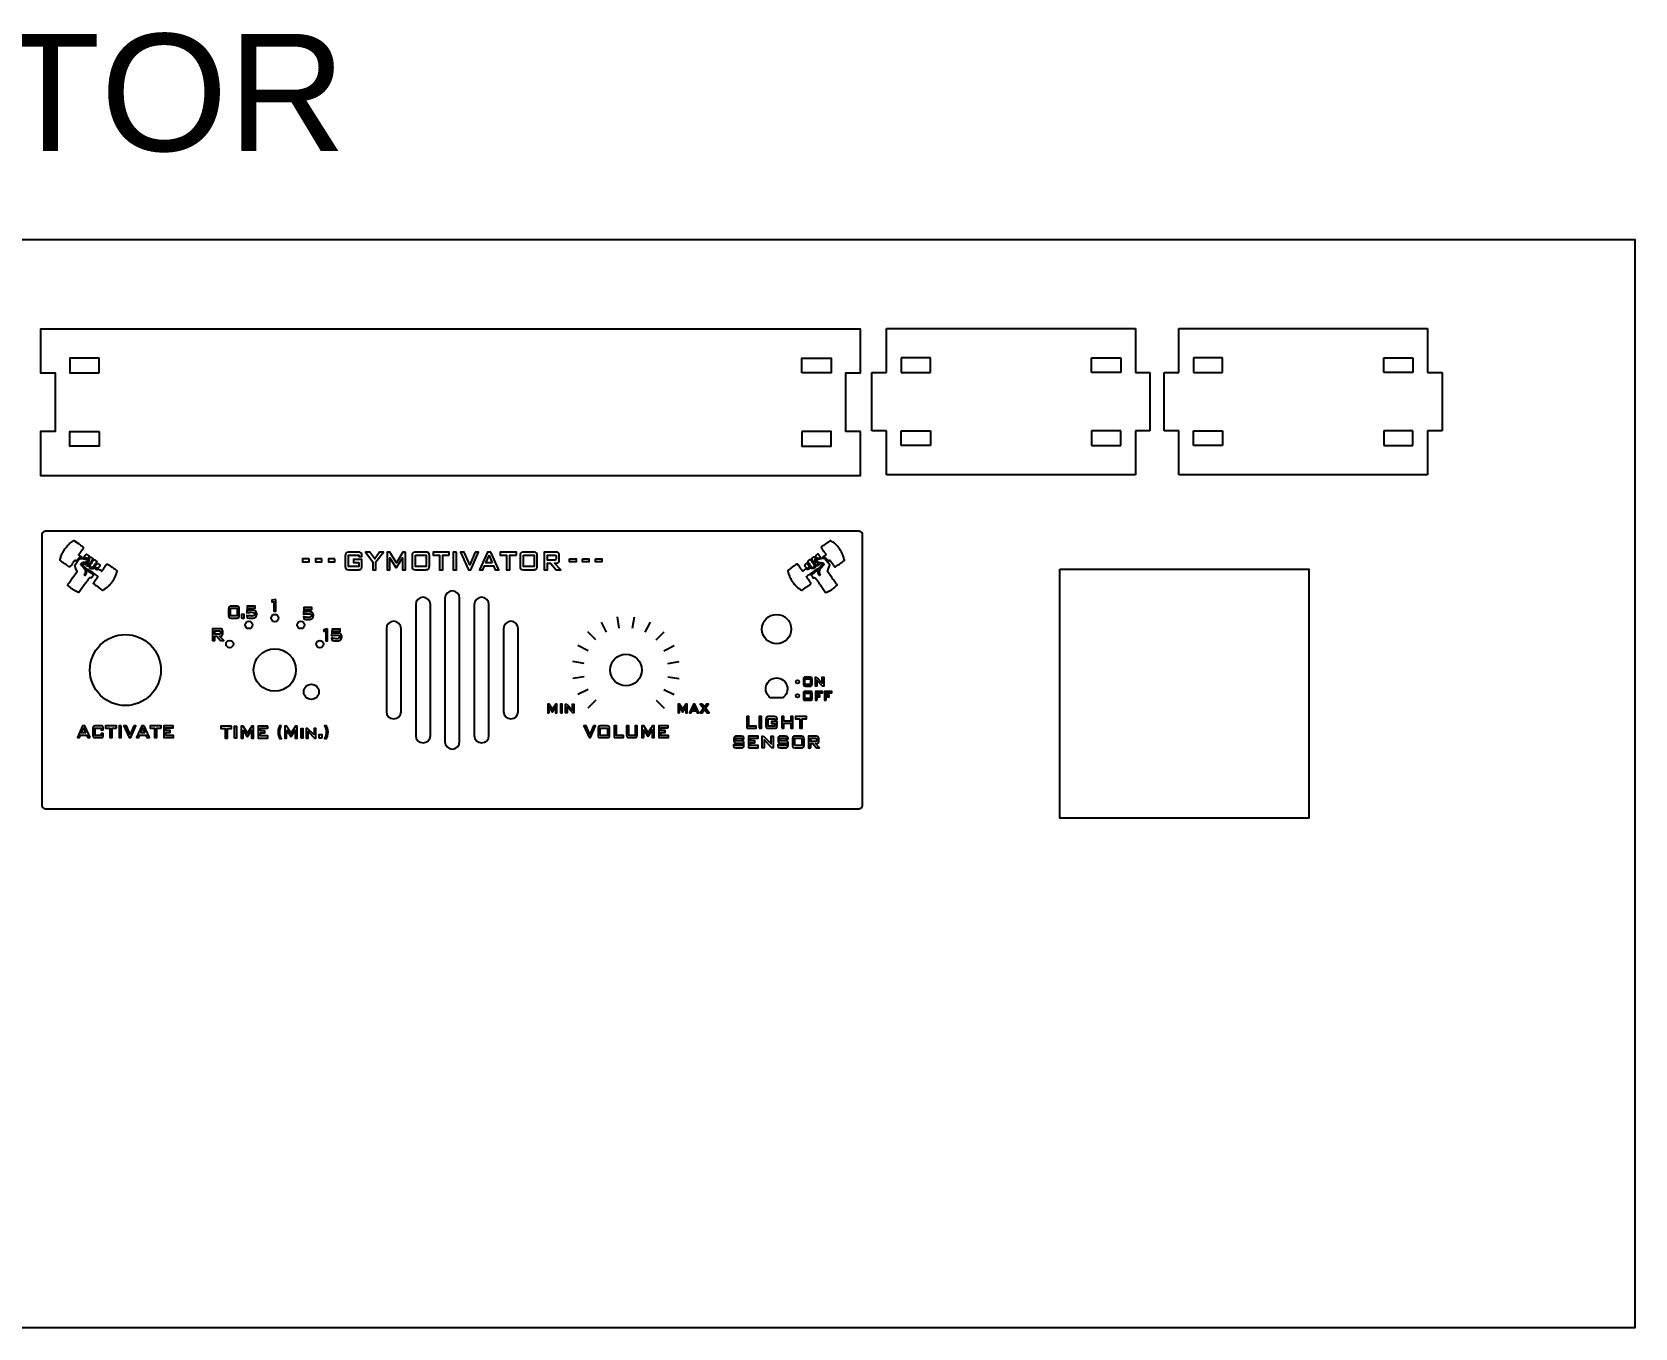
# Model space of a CAD drawing. Header units: inches. Extents: x 560 to 889, y -105 to 747.
# Drawn here: x 568.35 to 582.04, y 736.25 to 747.32 of the extents above; entities that cross this region are included whole.
import ezdxf

# ---------------------------------------------------------------- set-up
doc = ezdxf.new("R2010")
doc.units = ezdxf.units.IN
doc.header["$MEASUREMENT"] = 0
doc.layers.add('DEFAULT_LAYER', color=1, linetype='Continuous')
doc.styles.get("Standard").update_dxf_attribs({"font": 'arial.ttf'})

msp = doc.modelspace()

# ---------------------------------------------------------------- linework, layer by layer
at = {"color": 1}
for p, q in [((575.646, 744.41), (575.646, 744.785)), ((575.646, 744.785), (577.771, 744.785)), ((577.771, 744.785), (577.771, 744.41)), ((578.141, 744.41), (578.141, 744.785)), ((578.141, 744.785), (580.266, 744.785)), ((580.266, 744.785), (580.266, 744.41)), ((575.521, 743.91), (575.521, 744.41)), ((575.521, 744.41), (575.646, 744.41)), ((577.771, 744.41), (577.896, 744.41)), ((577.896, 744.41), (577.896, 743.91)), ((578.016, 743.91), (578.016, 744.41)), ((578.016, 744.41), (578.141, 744.41)), ((580.266, 744.41), (580.391, 744.41)), ((580.391, 744.41), (580.391, 743.91)), ((575.646, 743.91), (575.521, 743.91)), ((575.646, 743.535), (575.646, 743.91)), ((577.896, 743.91), (577.771, 743.91)), ((577.771, 743.91), (577.771, 743.535)), ((578.141, 743.91), (578.016, 743.91)), ((578.141, 743.535), (578.141, 743.91)), ((580.391, 743.91), (580.266, 743.91)), ((580.266, 743.91), (580.266, 743.535)), ((577.771, 743.535), (575.646, 743.535)), ((580.266, 743.535), (578.141, 743.535))]:
    msp.add_line(p, q, dxfattribs=at)
at = {"color": 1, "linetype": 'ByBlock'}
for p, q in [((575.771, 744.535), (575.771, 744.41)), ((576.021, 744.535), (575.771, 744.535)), ((576.021, 744.41), (576.021, 744.535)), ((577.396, 744.41), (577.396, 744.535)), ((577.396, 744.535), (577.646, 744.535)), ((577.646, 744.535), (577.646, 744.41)), ((578.266, 744.535), (578.266, 744.41)), ((578.516, 744.535), (578.266, 744.535)), ((578.516, 744.41), (578.516, 744.535)), ((579.891, 744.41), (579.891, 744.535)), ((579.891, 744.535), (580.141, 744.535)), ((580.141, 744.535), (580.141, 744.41)), ((575.771, 744.41), (576.021, 744.41)), ((577.646, 744.41), (577.396, 744.41)), ((578.266, 744.41), (578.516, 744.41)), ((580.141, 744.41), (579.891, 744.41)), ((575.771, 743.785), (575.771, 743.91)), ((575.771, 743.91), (576.021, 743.91)), ((576.021, 743.785), (575.771, 743.785)), ((576.021, 743.91), (576.021, 743.785)), ((577.646, 743.91), (577.396, 743.91)), ((577.396, 743.91), (577.396, 743.785)), ((577.396, 743.785), (577.646, 743.785)), ((577.646, 743.785), (577.646, 743.91)), ((578.266, 743.785), (578.266, 743.91)), ((578.266, 743.91), (578.516, 743.91)), ((578.516, 743.785), (578.266, 743.785)), ((578.516, 743.91), (578.516, 743.785)), ((580.141, 743.91), (579.891, 743.91)), ((579.891, 743.91), (579.891, 743.785)), ((579.891, 743.785), (580.141, 743.785)), ((580.141, 743.785), (580.141, 743.91))]:
    msp.add_line(p, q, dxfattribs=at)
at = {"color": 3, "linetype": 'ByBlock'}
for p, q in [((573.258, 742.192), (573.214, 742.279)), ((573.366, 742.227), (573.351, 742.323)), ((573.48, 742.227), (573.495, 742.323)), ((573.588, 742.192), (573.632, 742.279)), ((573.166, 742.126), (573.098, 742.194)), ((573.68, 742.126), (573.748, 742.194)), ((573.1, 742.034), (573.013, 742.078)), ((573.746, 742.034), (573.833, 742.078)), ((573.065, 741.926), (572.969, 741.941)), ((573.781, 741.926), (573.877, 741.941)), ((573.065, 741.812), (572.969, 741.797)), ((573.781, 741.812), (573.877, 741.797)), ((573.1, 741.704), (573.013, 741.66)), ((573.166, 741.612), (573.098, 741.544)), ((573.68, 741.612), (573.748, 741.544)), ((573.746, 741.704), (573.833, 741.66))]:
    msp.add_line(p, q, dxfattribs=at)
at = {"color": 3}
msp.add_lwpolyline([(560.466, 745.545), (582.036, 745.545), (582.036, 736.253), (560.466, 736.253)], close=True, dxfattribs=at)
at = {"color": 1}
for points in [[(575.425, 743.905), (575.3, 743.905), (575.3, 744.405), (575.425, 744.405), (575.425, 744.78), (568.425, 744.78), (568.425, 744.405), (568.55, 744.405), (568.55, 743.905), (568.425, 743.905), (568.425, 743.53), (575.425, 743.53)], [(577.127, 742.729), (579.252, 742.729), (579.252, 740.604), (577.127, 740.604)]]:
    msp.add_lwpolyline(points, close=True, dxfattribs=at)
at = {"color": 1, "linetype": 'ByBlock'}
for points in [[(568.925, 744.405), (568.925, 744.53), (568.675, 744.53), (568.675, 744.405)], [(574.925, 744.405), (574.925, 744.53), (575.175, 744.53), (575.175, 744.405)], [(568.925, 743.905), (568.925, 743.78), (568.675, 743.78), (568.675, 743.905)], [(574.925, 743.905), (574.925, 743.78), (575.175, 743.78), (575.175, 743.905)]]:
    msp.add_lwpolyline(points, close=True, dxfattribs=at)
at = {"color": 1}
msp.add_lwpolyline([(568.473, 743.057), (575.408, 743.057, -0.414214), (575.44, 743.024), (575.44, 740.714, -0.414214), (575.408, 740.682), (568.473, 740.682, -0.414214), (568.44, 740.714), (568.44, 743.024, -0.414214)], format="xyb", close=True, dxfattribs=at)
at = {"color": 2}
for points in [[(568.749, 742.948, -0.00128), (568.764, 742.938, -0.00202), (568.777, 742.929, -0.000473), (568.788, 742.921, -0.084619), (568.789, 742.92, -0.065448), (568.79, 742.918, -0.058766), (568.79, 742.915, -0.059148), (568.79, 742.913, -0.068245), (568.79, 742.911, -0.048378), (568.789, 742.909, -0.001112), (568.783, 742.901, -0.002472), (568.777, 742.891, -0.001672), (568.769, 742.88, 0.001003), (568.762, 742.869, 0.001671), (568.755, 742.86, 0.000113), (568.75, 742.852, 0.39744), (568.75, 742.852, 0.012251), (568.75, 742.852, 0.000021), (568.754, 742.849, 0.000161), (568.759, 742.846, 0.0001), (568.764, 742.842), (568.778, 742.832), (568.772, 742.832, 0.030428), (568.767, 742.831, 0.033114), (568.762, 742.829, 0.032632), (568.758, 742.827, 0.027942), (568.753, 742.825, 0.032449), (568.749, 742.821, 0.026916), (568.745, 742.817, 0.021633), (568.74, 742.812, 0.010307), (568.735, 742.805), (568.73, 742.798), (568.725, 742.801, 0.003186), (568.723, 742.803, 0.00383), (568.721, 742.804, 0.003285), (568.719, 742.805, 0.025502), (568.719, 742.806, 0.353603), (568.717, 742.805, 0.011121), (568.714, 742.801, 0.010109), (568.709, 742.795, 0.00156), (568.699, 742.781, -0.001383), (568.692, 742.771, -0.002039), (568.686, 742.762, -0.000929), (568.681, 742.755, -0.03914), (568.679, 742.753, -0.078349), (568.677, 742.752, -0.062653), (568.675, 742.751, -0.062621), (568.672, 742.75, -0.078073), (568.67, 742.751, -0.065734), (568.668, 742.752, -0.000608), (568.651, 742.763, -0.001714), (568.63, 742.778, -0.000631), (568.601, 742.799, -0.004147), (568.596, 742.802, -0.05083), (568.594, 742.804, -0.137377), (568.593, 742.805, -0.091883), (568.593, 742.807, -0.032387), (568.6, 742.836, -0.030096), (568.611, 742.864, -0.030014), (568.626, 742.891, -0.031754), (568.643, 742.916, -0.025112), (568.657, 742.932, -0.018902), (568.674, 742.948, -0.019178), (568.691, 742.962, -0.031173), (568.708, 742.973), (568.711, 742.975)], [(575.131, 742.948, 0.00128), (575.117, 742.938, 0.00202), (575.104, 742.929, 0.000473), (575.093, 742.921, 0.084619), (575.092, 742.92, 0.065448), (575.091, 742.918, 0.058766), (575.09, 742.915, 0.059148), (575.09, 742.913, 0.068245), (575.091, 742.911, 0.048378), (575.092, 742.909, 0.001112), (575.098, 742.901, 0.002472), (575.104, 742.891, 0.001672), (575.112, 742.88, -0.001003), (575.119, 742.869, -0.001671), (575.125, 742.86, -0.000113), (575.131, 742.852, -0.39744), (575.131, 742.852, -0.012251), (575.131, 742.852, -0.000021), (575.127, 742.849, -0.000161), (575.122, 742.846, -0.0001), (575.117, 742.842), (575.102, 742.832), (575.108, 742.832, -0.030428), (575.113, 742.831, -0.033114), (575.118, 742.829, -0.032632), (575.123, 742.827, -0.027942), (575.128, 742.825, -0.032449), (575.132, 742.821, -0.026916), (575.136, 742.817, -0.021633), (575.14, 742.812, -0.010307), (575.145, 742.805), (575.151, 742.798), (575.156, 742.801, -0.003186), (575.158, 742.803, -0.00383), (575.16, 742.804, -0.003285), (575.161, 742.805, -0.025502), (575.162, 742.806, -0.353603), (575.163, 742.805, -0.011121), (575.167, 742.801, -0.010109), (575.172, 742.795, -0.00156), (575.181, 742.781, 0.001383), (575.188, 742.771, 0.002039), (575.195, 742.762, 0.000929), (575.2, 742.755, 0.03914), (575.201, 742.753, 0.078349), (575.203, 742.752, 0.062653), (575.206, 742.751, 0.062621), (575.208, 742.75, 0.078073), (575.211, 742.751, 0.065734), (575.213, 742.752, 0.000608), (575.229, 742.763, 0.001714), (575.25, 742.778, 0.000631), (575.28, 742.799, 0.004147), (575.285, 742.802, 0.05083), (575.287, 742.804, 0.137377), (575.287, 742.805, 0.091883), (575.287, 742.807, 0.032387), (575.28, 742.836, 0.030096), (575.269, 742.864, 0.030014), (575.255, 742.891, 0.031754), (575.238, 742.916, 0.025112), (575.224, 742.932, 0.018902), (575.207, 742.948, 0.019178), (575.189, 742.962, 0.031173), (575.173, 742.973), (575.169, 742.975)], [(568.822, 742.857, -0.027534), (568.826, 742.854, -0.012043), (568.832, 742.85, -0.008347), (568.836, 742.847, -0.098696), (568.838, 742.845, -0.120389), (568.839, 742.842, -0.109882), (568.838, 742.839, -0.046421), (568.836, 742.834, -0.006008), (568.829, 742.825, -0.018373), (568.828, 742.823, -0.058289), (568.827, 742.822, -0.093406), (568.826, 742.822, -0.124251), (568.825, 742.822, -0.002727), (568.812, 742.825, -0.007483), (568.803, 742.827, -0.003113), (568.796, 742.829, -0.442701), (568.796, 742.83, -0.060765), (568.797, 742.832, -0.000996), (568.805, 742.843, -0.001107), (568.812, 742.854, -0.053813), (568.814, 742.856, -0.069954), (568.816, 742.857, -0.087692), (568.818, 742.857, -0.084835), (568.82, 742.857, -0.060994)], [(568.862, 742.829, -0.006866), (568.865, 742.827, -0.007532), (568.867, 742.825, -0.007097), (568.869, 742.824, -0.037156), (568.87, 742.823, -0.154529), (568.872, 742.819, -0.136071), (568.871, 742.816, -0.041924), (568.868, 742.81, -0.003377), (568.858, 742.795, -0.002466), (568.852, 742.786, -0.003459), (568.847, 742.779, -0.002065), (568.842, 742.773, -0.046181), (568.841, 742.771, -0.124572), (568.835, 742.768, -0.106314), (568.828, 742.768, -0.106472), (568.822, 742.771, -0.125296), (568.818, 742.776, -0.005418), (568.816, 742.778, -0.074764), (568.816, 742.779, -0.312162), (568.816, 742.779, -0.128559), (568.817, 742.78, 0.086592), (568.818, 742.78, 0.007259), (568.819, 742.78, 0.009489), (568.821, 742.781, 0.007189), (568.823, 742.782, 0.067042), (568.831, 742.787, 0.067325), (568.837, 742.794, 0.065332), (568.841, 742.802, 0.057334), (568.843, 742.812), (568.844, 742.818), (568.841, 742.818, -0.007803), (568.839, 742.818, -0.012695), (568.838, 742.818, -0.006357), (568.838, 742.819, -0.338289), (568.837, 742.819, -0.162333), (568.838, 742.82, -0.00196), (568.843, 742.826, -0.002767), (568.847, 742.832, -0.104572), (568.849, 742.833, -0.103938), (568.851, 742.834, -0.092439), (568.854, 742.834, -0.060587), (568.857, 742.832, -0.019583)], [(575.019, 742.829, 0.006866), (575.016, 742.827, 0.007532), (575.013, 742.825, 0.007097), (575.011, 742.824, 0.037156), (575.01, 742.823, 0.154529), (575.009, 742.819, 0.136071), (575.009, 742.816, 0.041924), (575.013, 742.81, 0.003377), (575.023, 742.795, 0.002466), (575.029, 742.786, 0.003459), (575.034, 742.779, 0.002065), (575.039, 742.773, 0.046181), (575.04, 742.771, 0.124572), (575.046, 742.768, 0.106314), (575.053, 742.768, 0.106472), (575.059, 742.771, 0.125296), (575.063, 742.776, 0.005418), (575.064, 742.778, 0.074764), (575.065, 742.779, 0.312162), (575.064, 742.779, 0.128559), (575.064, 742.78, -0.086592), (575.063, 742.78, -0.007259), (575.061, 742.78, -0.009489), (575.06, 742.781, -0.007189), (575.058, 742.782, -0.067042), (575.05, 742.787, -0.067325), (575.044, 742.794, -0.065332), (575.039, 742.802, -0.057334), (575.037, 742.812), (575.037, 742.818), (575.04, 742.818, 0.007803), (575.041, 742.818, 0.012695), (575.042, 742.818, 0.006357), (575.043, 742.819, 0.338289), (575.043, 742.819, 0.162333), (575.043, 742.82, 0.00196), (575.038, 742.826, 0.002767), (575.033, 742.832, 0.104572), (575.032, 742.833, 0.103938), (575.03, 742.834, 0.092439), (575.027, 742.834, 0.060587), (575.023, 742.832, 0.019583)], [(575.058, 742.857, 0.027534), (575.054, 742.854, 0.012043), (575.049, 742.85, 0.008347), (575.044, 742.847, 0.098696), (575.043, 742.845, 0.120389), (575.042, 742.842, 0.109882), (575.042, 742.839, 0.046421), (575.045, 742.834, 0.006008), (575.051, 742.825, 0.018373), (575.053, 742.823, 0.058289), (575.054, 742.822, 0.093406), (575.055, 742.822, 0.124251), (575.055, 742.822, 0.002727), (575.069, 742.825, 0.007483), (575.078, 742.827, 0.003113), (575.085, 742.829, 0.442701), (575.085, 742.83, 0.060765), (575.084, 742.832, 0.000996), (575.076, 742.843, 0.001107), (575.068, 742.854, 0.053813), (575.066, 742.856, 0.069954), (575.065, 742.857, 0.087692), (575.063, 742.857, 0.084835), (575.061, 742.857, 0.060994)], [(568.792, 742.819, 0.001217), (568.797, 742.818, 0.000445), (568.803, 742.817, 0.000441), (568.81, 742.815, 0.000529), (568.817, 742.813, -0.004597), (568.823, 742.812, -0.009216), (568.828, 742.81, -0.003889), (568.832, 742.809, -0.329916), (568.833, 742.809, -0.106328), (568.832, 742.807, -0.01627), (568.83, 742.803, -0.019306), (568.828, 742.799, -0.040104), (568.826, 742.796, -0.075662), (568.821, 742.792, -0.053012), (568.814, 742.789, -0.039202), (568.806, 742.787, -0.016476), (568.793, 742.786, 0.002795), (568.78, 742.784, 0.064305), (568.777, 742.783, 0.129345), (568.774, 742.781, 0.021306), (568.771, 742.777), (568.766, 742.77), (568.783, 742.752, -0.003246), (568.79, 742.744, -0.004292), (568.796, 742.737, -0.003109), (568.801, 742.731, -0.041695), (568.803, 742.729, -0.073445), (568.807, 742.719, -0.063952), (568.808, 742.708, -0.06476), (568.807, 742.696, -0.07962), (568.802, 742.687, 0.003669), (568.801, 742.685, 0.005217), (568.8, 742.684, 0.00302), (568.799, 742.683, 0.07409), (568.799, 742.682, 0.26738), (568.799, 742.682, 0.010987), (568.8, 742.681, 0.016577), (568.801, 742.68, 0.010713), (568.803, 742.679), (568.807, 742.676), (568.809, 742.679, 0.029718), (568.812, 742.683, 0.020365), (568.814, 742.687, 0.020387), (568.816, 742.692, 0.030197), (568.817, 742.697, 0.03613), (568.818, 742.702, 0.021113), (568.818, 742.708, 0.021132), (568.818, 742.715, 0.037297), (568.817, 742.72, -0.003919), (568.817, 742.722, -0.00628), (568.817, 742.723, -0.001848), (568.816, 742.725, -0.246896), (568.816, 742.725, -0.361537), (568.817, 742.725, -0.00041), (568.823, 742.721, -0.001579), (568.832, 742.714, -0.000166), (568.853, 742.699), (568.878, 742.682), (568.875, 742.678, 0.00136), (568.874, 742.676, 0.000347), (568.872, 742.673, 0.000354), (568.869, 742.67, 0.000359), (568.866, 742.666), (568.86, 742.657), (568.855, 742.657, 0.035034), (568.851, 742.658, 0.048294), (568.847, 742.657, 0.050873), (568.844, 742.656, 0.045652), (568.841, 742.654, 0.077481), (568.838, 742.651, 0.001905), (568.829, 742.638, 0.003113), (568.816, 742.62, 0.000929), (568.796, 742.591), (568.753, 742.531), (568.748, 742.533, -0.030471), (568.726, 742.543, -0.025276), (568.704, 742.555, -0.02471), (568.683, 742.57, -0.025527), (568.663, 742.587), (568.655, 742.595), (568.661, 742.602, 0.001568), (568.664, 742.607, 0.000097), (568.675, 742.622, 0.000144), (568.688, 742.64, 0.000107), (568.701, 742.66), (568.737, 742.71), (568.728, 742.737), (568.719, 742.764), (568.734, 742.786, -0.00548), (568.744, 742.801, -0.02204), (568.751, 742.81, -0.03637), (568.757, 742.815, -0.062922), (568.763, 742.819, -0.021768), (568.766, 742.82, -0.043056), (568.768, 742.821, -0.033925), (568.771, 742.821, -0.009073), (568.775, 742.821, -0.012963), (568.78, 742.821, -0.023328), (568.783, 742.821, -0.021429), (568.787, 742.82, -0.009168)], [(568.808, 742.773, 0.035933), (568.81, 742.769, 0.048451), (568.813, 742.765, 0.048955), (568.816, 742.763, 0.037799), (568.82, 742.76, 0.016983), (568.823, 742.759, 0.037597), (568.825, 742.758, 0.038981), (568.827, 742.758, 0.019604), (568.83, 742.758, 0.009553), (568.832, 742.758, 0.010518), (568.834, 742.758, 0.009987), (568.836, 742.758, 0.051388), (568.837, 742.758, -0.078096), (568.838, 742.759, -0.244617), (568.839, 742.758, -0.109779), (568.839, 742.758, -0.011618), (568.839, 742.755, 0.067669), (568.841, 742.75, 0.057051), (568.844, 742.745, 0.055675), (568.848, 742.74, 0.057815), (568.853, 742.737, 0.02708), (568.855, 742.736, 0.046709), (568.857, 742.735, 0.035847), (568.86, 742.735, 0.010018), (568.864, 742.735, 0.009746), (568.868, 742.735, 0.038291), (568.871, 742.735, 0.049568), (568.873, 742.736, 0.024822), (568.875, 742.737, 0.021755), (568.877, 742.738, 0.014557), (568.879, 742.739, 0.014673), (568.881, 742.741, 0.027792), (568.882, 742.742), (568.885, 742.745), (568.886, 742.742, 0.048536), (568.889, 742.737, 0.050842), (568.893, 742.734, 0.051453), (568.897, 742.731, 0.052104), (568.902, 742.729, 0.052357), (568.905, 742.728, 0.031459), (568.91, 742.728, 0.031293), (568.914, 742.729, 0.047778), (568.918, 742.73, -0.014965), (568.92, 742.73, -0.02062), (568.921, 742.731, -0.017807), (568.923, 742.731, -0.177621), (568.923, 742.731, -0.014176), (568.924, 742.73, -0.000183), (568.927, 742.728, -0.000531), (568.931, 742.725, -0.000348), (568.936, 742.722, 0.00407), (568.941, 742.718, 0.006593), (568.945, 742.716, 0.001885), (568.948, 742.713, 0.286988), (568.949, 742.713, 0.100009), (568.949, 742.714, 0.000154), (568.955, 742.722, 0.001231), (568.962, 742.731, 0.000759), (568.969, 742.742, -0.002323), (568.977, 742.753, -0.003531), (568.984, 742.762, -0.001331), (568.99, 742.77, -0.087264), (568.991, 742.772, -0.062031), (568.992, 742.772, -0.027086), (568.993, 742.772, -0.026199), (568.995, 742.773, -0.030776), (568.996, 742.773, -0.118779), (569, 742.772, -0.023979), (569.005, 742.769, -0.009563), (569.014, 742.763, -0.000751), (569.038, 742.746, -0.000645), (569.064, 742.728, -0.010621), (569.072, 742.722, -0.027979), (569.076, 742.719, -0.245652), (569.077, 742.717, -0.012876), (569.076, 742.715, -0.001499), (569.076, 742.712, -0.0018), (569.075, 742.708, -0.00147), (569.074, 742.704, -0.031042), (569.066, 742.678, -0.028831), (569.055, 742.652, -0.028436), (569.04, 742.627, -0.028208), (569.023, 742.605, -0.016782), (569.016, 742.597, -0.00786), (569.007, 742.587, -0.007847), (568.997, 742.578, -0.017484), (568.989, 742.571, -0.011811), (568.983, 742.567, -0.005315), (568.975, 742.561, -0.005207), (568.967, 742.555, -0.015068), (568.961, 742.551), (568.957, 742.549), (568.919, 742.576, -0.000918), (568.896, 742.592, -0.008228), (568.887, 742.599, -0.015044), (568.881, 742.603, -0.125442), (568.879, 742.606, -0.028055), (568.879, 742.607, -0.048192), (568.879, 742.609, -0.049836), (568.879, 742.61, -0.032459), (568.879, 742.612, -0.076102), (568.88, 742.614, -0.002159), (568.885, 742.621, -0.004347), (568.891, 742.63, -0.002971), (568.898, 742.64, 0.000676), (568.905, 742.65, 0.00108), (568.911, 742.659, 0.000193), (568.916, 742.666, 0.059479), (568.916, 742.667, 0.163493), (568.916, 742.667, 0.084613), (568.916, 742.668, 0.069237), (568.916, 742.668, 0.054051), (568.915, 742.668, -0.036939), (568.914, 742.669, -0.000078), (568.897, 742.681, -0.000539), (568.879, 742.694, -0.000335), (568.857, 742.709, -0.001058), (568.83, 742.728, -0.003127), (568.812, 742.74, -0.00267), (568.8, 742.75, -0.044617), (568.796, 742.753, -0.002446), (568.787, 742.763, -0.014587), (568.783, 742.768, -0.022057), (568.78, 742.771, -0.230376), (568.78, 742.772, -0.246308), (568.781, 742.773, -0.029856), (568.785, 742.774, -0.019054), (568.79, 742.775, -0.003736), (568.801, 742.776), (568.806, 742.777)], [(568.888, 742.811, -0.0505), (568.889, 742.81, -0.002916), (568.891, 742.809, -0.004414), (568.894, 742.807, -0.003229), (568.896, 742.805, -0.01437), (568.901, 742.802, -0.052053), (568.904, 742.799, -0.082871), (568.905, 742.797, -0.090753), (568.905, 742.794, -0.149487), (568.905, 742.792, -0.00096), (568.892, 742.773, -0.003034), (568.88, 742.756, -0.033895), (568.875, 742.75, -0.104423), (568.87, 742.746, -0.104797), (568.864, 742.745, -0.103647), (568.858, 742.746, -0.099998), (568.853, 742.75, -0.080598), (568.851, 742.752, -0.048496), (568.85, 742.756, -0.047679), (568.849, 742.76, -0.066554), (568.849, 742.763, -0.093872), (568.852, 742.768, -0.002743), (568.865, 742.788, -0.002083), (568.879, 742.808, -0.132914), (568.882, 742.81, -0.040101), (568.884, 742.811, -0.053708), (568.885, 742.811, -0.055988), (568.887, 742.811, -0.049377)], [(568.916, 742.779, -0.02328), (568.921, 742.776, -0.017035), (568.926, 742.772, -0.014275), (568.93, 742.768, -0.099173), (568.932, 742.766, -0.102039), (568.933, 742.764, -0.10715), (568.932, 742.761, -0.050198), (568.93, 742.757, -0.007375), (568.926, 742.75, -0.018229), (568.921, 742.744, -0.062099), (568.917, 742.741, -0.089003), (568.913, 742.739, -0.068604), (568.909, 742.738, -0.059194), (568.905, 742.738, -0.063919), (568.902, 742.74, -0.063112), (568.899, 742.742, -0.055433), (568.896, 742.745, -0.026048), (568.895, 742.747, -0.058638), (568.894, 742.748, -0.052139), (568.894, 742.75, -0.017043), (568.894, 742.753, -0.029181), (568.894, 742.756, -0.075334), (568.895, 742.759, -0.041289), (568.896, 742.761, -0.004171), (568.9, 742.767, -0.005902), (568.903, 742.771, -0.00742), (568.905, 742.774, -0.006072), (568.907, 742.777, -0.056889), (568.909, 742.778, -0.077426), (568.91, 742.779, -0.074034), (568.912, 742.779, -0.07248), (568.914, 742.779, -0.069347)], [(575.073, 742.773, -0.035933), (575.071, 742.769, -0.048451), (575.068, 742.765, -0.048955), (575.065, 742.763, -0.037799), (575.061, 742.76, -0.016983), (575.058, 742.759, -0.037597), (575.056, 742.758, -0.038981), (575.054, 742.758, -0.019604), (575.051, 742.758, -0.009553), (575.048, 742.758, -0.010518), (575.046, 742.758, -0.009987), (575.045, 742.758, -0.051388), (575.044, 742.758, 0.078096), (575.043, 742.759, 0.244617), (575.042, 742.758, 0.109779), (575.042, 742.758, 0.011618), (575.041, 742.755, -0.067669), (575.04, 742.75, -0.057051), (575.037, 742.745, -0.055675), (575.033, 742.74, -0.057815), (575.028, 742.737, -0.02708), (575.025, 742.736, -0.046709), (575.023, 742.735, -0.035847), (575.021, 742.735, -0.010018), (575.017, 742.735, -0.009746), (575.013, 742.735, -0.038291), (575.01, 742.735, -0.049568), (575.008, 742.736, -0.024822), (575.006, 742.737, -0.021755), (575.004, 742.738, -0.014557), (575.002, 742.739, -0.014673), (575, 742.741, -0.027792), (574.999, 742.742), (574.996, 742.745), (574.994, 742.742, -0.048536), (574.991, 742.737, -0.050842), (574.988, 742.734, -0.051453), (574.984, 742.731, -0.052104), (574.979, 742.729, -0.052357), (574.975, 742.728, -0.031459), (574.971, 742.728, -0.031293), (574.966, 742.729, -0.047778), (574.963, 742.73, 0.014965), (574.961, 742.73, 0.02062), (574.959, 742.731, 0.017807), (574.958, 742.731, 0.177621), (574.958, 742.731, 0.014176), (574.957, 742.73, 0.000183), (574.953, 742.728, 0.000531), (574.949, 742.725, 0.000348), (574.945, 742.722, -0.00407), (574.94, 742.718, -0.006593), (574.936, 742.716, -0.001885), (574.932, 742.713, -0.286988), (574.932, 742.713, -0.100009), (574.931, 742.714, -0.000154), (574.926, 742.722, -0.001231), (574.919, 742.731, -0.000759), (574.911, 742.742, 0.002323), (574.904, 742.753, 0.003531), (574.897, 742.762, 0.001331), (574.891, 742.77, 0.087264), (574.89, 742.772, 0.062031), (574.889, 742.772, 0.027086), (574.887, 742.772, 0.026199), (574.886, 742.773, 0.030776), (574.884, 742.773, 0.118779), (574.881, 742.772, 0.023979), (574.876, 742.769, 0.009563), (574.866, 742.763, 0.000751), (574.842, 742.746, 0.000645), (574.817, 742.728, 0.010621), (574.809, 742.722, 0.027979), (574.805, 742.719, 0.245652), (574.804, 742.717, 0.012876), (574.804, 742.715, 0.001499), (574.805, 742.712, 0.0018), (574.806, 742.708, 0.00147), (574.807, 742.704, 0.031042), (574.815, 742.678, 0.028831), (574.826, 742.652, 0.028436), (574.84, 742.627, 0.028208), (574.857, 742.605, 0.016782), (574.864, 742.597, 0.00786), (574.874, 742.587, 0.007847), (574.884, 742.578, 0.017484), (574.891, 742.571, 0.011811), (574.898, 742.567, 0.005315), (574.906, 742.561, 0.005207), (574.914, 742.555, 0.015068), (574.92, 742.551), (574.924, 742.549), (574.962, 742.576, 0.000918), (574.984, 742.592, 0.008228), (574.994, 742.599, 0.015044), (574.999, 742.603, 0.125442), (575.001, 742.606, 0.028055), (575.002, 742.607, 0.048192), (575.002, 742.609, 0.049836), (575.002, 742.61, 0.032459), (575.002, 742.612, 0.076102), (575.001, 742.614, 0.002159), (574.996, 742.621, 0.004347), (574.99, 742.63, 0.002971), (574.983, 742.64, -0.000676), (574.976, 742.65, -0.00108), (574.97, 742.659, -0.000193), (574.965, 742.666, -0.059479), (574.964, 742.667, -0.163493), (574.964, 742.667, -0.084613), (574.965, 742.668, -0.069237), (574.965, 742.668, -0.054051), (574.966, 742.668, 0.036939), (574.967, 742.669, 0.000078), (574.983, 742.681, 0.000539), (575.002, 742.694, 0.000335), (575.024, 742.709, 0.001058), (575.05, 742.728, 0.003127), (575.068, 742.74, 0.00267), (575.081, 742.75, 0.044617), (575.085, 742.753, 0.002446), (575.094, 742.763, 0.014587), (575.098, 742.768, 0.022057), (575.1, 742.771, 0.230376), (575.101, 742.772, 0.246308), (575.1, 742.773, 0.029856), (575.096, 742.774, 0.019054), (575.09, 742.775, 0.003736), (575.08, 742.776), (575.075, 742.777)], [(574.964, 742.779, 0.02328), (574.96, 742.776, 0.017035), (574.955, 742.772, 0.014275), (574.95, 742.768, 0.099173), (574.949, 742.766, 0.102039), (574.948, 742.764, 0.10715), (574.948, 742.761, 0.050198), (574.95, 742.757, 0.007375), (574.955, 742.75, 0.018229), (574.96, 742.744, 0.062099), (574.964, 742.741, 0.089003), (574.967, 742.739, 0.068604), (574.972, 742.738, 0.059194), (574.975, 742.738, 0.063919), (574.979, 742.74, 0.063112), (574.982, 742.742, 0.055433), (574.984, 742.745, 0.026048), (574.986, 742.747, 0.058638), (574.986, 742.748, 0.052139), (574.987, 742.75, 0.017043), (574.987, 742.753, 0.029181), (574.986, 742.756, 0.075334), (574.986, 742.759, 0.041289), (574.984, 742.761, 0.004171), (574.98, 742.767, 0.005902), (574.978, 742.771, 0.00742), (574.975, 742.774, 0.006072), (574.973, 742.777, 0.056889), (574.972, 742.778, 0.077426), (574.97, 742.779, 0.074034), (574.968, 742.779, 0.07248), (574.966, 742.779, 0.069347)], [(574.993, 742.811, 0.0505), (574.992, 742.81, 0.002916), (574.99, 742.809, 0.004414), (574.987, 742.807, 0.003229), (574.984, 742.805, 0.01437), (574.98, 742.802, 0.052053), (574.977, 742.799, 0.082871), (574.976, 742.797, 0.090753), (574.975, 742.794, 0.149487), (574.976, 742.792, 0.00096), (574.989, 742.773, 0.003034), (575, 742.756, 0.033895), (575.006, 742.75, 0.104423), (575.011, 742.746, 0.104797), (575.017, 742.745, 0.103647), (575.023, 742.746, 0.099998), (575.028, 742.75, 0.080598), (575.03, 742.752, 0.048496), (575.031, 742.756, 0.047679), (575.032, 742.76, 0.066554), (575.031, 742.763, 0.093872), (575.029, 742.768, 0.002743), (575.016, 742.788, 0.002083), (575.002, 742.808, 0.132914), (574.998, 742.81, 0.040101), (574.997, 742.811, 0.053708), (574.995, 742.811, 0.055988), (574.994, 742.811, 0.049377)], [(575.088, 742.819, -0.001217), (575.084, 742.818, -0.000445), (575.077, 742.817, -0.000441), (575.07, 742.815, -0.000529), (575.064, 742.813, 0.004597), (575.057, 742.812, 0.009216), (575.052, 742.81, 0.003889), (575.048, 742.809, 0.329916), (575.048, 742.809, 0.106328), (575.048, 742.807, 0.01627), (575.05, 742.803, 0.019306), (575.053, 742.799, 0.040104), (575.055, 742.796, 0.075662), (575.06, 742.792, 0.053012), (575.066, 742.789, 0.039202), (575.075, 742.787, 0.016476), (575.087, 742.786, -0.002795), (575.1, 742.784, -0.064305), (575.104, 742.783, -0.129345), (575.106, 742.781, -0.021306), (575.11, 742.777), (575.114, 742.77), (575.097, 742.752, 0.003246), (575.09, 742.744, 0.004292), (575.084, 742.737, 0.003109), (575.079, 742.731, 0.041695), (575.078, 742.729, 0.073445), (575.074, 742.719, 0.063952), (575.072, 742.708, 0.06476), (575.074, 742.696, 0.07962), (575.079, 742.687, -0.003669), (575.08, 742.685, -0.005217), (575.081, 742.684, -0.00302), (575.081, 742.683, -0.07409), (575.081, 742.682, -0.26738), (575.081, 742.682, -0.010987), (575.08, 742.681, -0.016577), (575.079, 742.68, -0.010713), (575.078, 742.679), (575.074, 742.676), (575.072, 742.679, -0.029718), (575.069, 742.683, -0.020365), (575.067, 742.687, -0.020387), (575.065, 742.692, -0.030197), (575.063, 742.697, -0.03613), (575.063, 742.702, -0.021113), (575.062, 742.708, -0.021132), (575.063, 742.715, -0.037297), (575.063, 742.72, 0.003919), (575.064, 742.722, 0.00628), (575.064, 742.723, 0.001848), (575.064, 742.725, 0.246896), (575.064, 742.725, 0.361537), (575.064, 742.725, 0.00041), (575.058, 742.721, 0.001579), (575.049, 742.714, 0.000166), (575.028, 742.699), (575.003, 742.682), (575.005, 742.678, -0.00136), (575.007, 742.676, -0.000347), (575.009, 742.673, -0.000354), (575.012, 742.67, -0.000359), (575.014, 742.666), (575.02, 742.657), (575.025, 742.657, -0.035034), (575.03, 742.658, -0.048294), (575.033, 742.657, -0.050873), (575.037, 742.656, -0.045652), (575.04, 742.654, -0.077481), (575.042, 742.651, -0.001905), (575.052, 742.638, -0.003113), (575.065, 742.62, -0.000929), (575.085, 742.591), (575.127, 742.531), (575.133, 742.533, 0.030471), (575.155, 742.543, 0.025276), (575.177, 742.555, 0.02471), (575.198, 742.57, 0.025527), (575.217, 742.587), (575.225, 742.595), (575.22, 742.602, -0.001568), (575.216, 742.607, -0.000097), (575.206, 742.622, -0.000144), (575.193, 742.64, -0.000107), (575.179, 742.66), (575.144, 742.71), (575.153, 742.737), (575.162, 742.764), (575.147, 742.786, 0.00548), (575.136, 742.801, 0.02204), (575.129, 742.81, 0.03637), (575.124, 742.815, 0.062922), (575.118, 742.819, 0.021768), (575.115, 742.82, 0.043056), (575.113, 742.821, 0.033925), (575.11, 742.821, 0.009073), (575.105, 742.821, 0.012963), (575.101, 742.821, 0.023328), (575.097, 742.821, 0.021429), (575.093, 742.82, 0.009168)]]:
    msp.add_lwpolyline(points, format="xyb", close=True, dxfattribs=at)
at = {"color": 2, "linetype": 'ByBlock', "flags": 128}
for points in [[(571.142, 742.788), (571.142, 742.754), (571.055, 742.754), (571.055, 742.849), (571.142, 742.849), (571.142, 742.838), (571.169, 742.838), (571.169, 742.845), (571.167, 742.859), (571.163, 742.868), (571.16, 742.871), (571.152, 742.874), (571.139, 742.875), (571.051, 742.875), (571.04, 742.873), (571.033, 742.868), (571.032, 742.866), (571.028, 742.855), (571.027, 742.84), (571.027, 742.756), (571.029, 742.742), (571.033, 742.733), (571.035, 742.731), (571.044, 742.727), (571.057, 742.725), (571.139, 742.725), (571.145, 742.726), (571.156, 742.728), (571.163, 742.733), (571.164, 742.735), (571.168, 742.746), (571.169, 742.761), (571.169, 742.813), (571.096, 742.813), (571.096, 742.788)], [(571.289, 742.794), (571.352, 742.875), (571.319, 742.875), (571.278, 742.818), (571.237, 742.875), (571.199, 742.875), (571.262, 742.793), (571.262, 742.725), (571.289, 742.725)], [(571.541, 742.875), (571.518, 742.875), (571.463, 742.785), (571.407, 742.875), (571.384, 742.875), (571.384, 742.725), (571.407, 742.725), (571.407, 742.828), (571.459, 742.744), (571.464, 742.744), (571.514, 742.828), (571.515, 742.725), (571.541, 742.725)], [(571.625, 742.849), (571.717, 742.849), (571.717, 742.754), (571.625, 742.754)], [(571.915, 742.849), (571.915, 742.875), (571.777, 742.875), (571.777, 742.849), (571.832, 742.849), (571.832, 742.725), (571.86, 742.725), (571.86, 742.849)], [(571.977, 742.875), (571.949, 742.875), (571.949, 742.725), (571.977, 742.725)], [(572.136, 742.875), (572.09, 742.768), (572.041, 742.875), (572.009, 742.875), (572.078, 742.725), (572.098, 742.725), (572.164, 742.875)], [(572.268, 742.875), (572.241, 742.875), (572.173, 742.725), (572.201, 742.725), (572.216, 742.758), (572.291, 742.758), (572.306, 742.725), (572.337, 742.725)], [(572.28, 742.785), (572.228, 742.785), (572.254, 742.847)], [(572.487, 742.849), (572.487, 742.875), (572.349, 742.875), (572.349, 742.849), (572.404, 742.849), (572.404, 742.725), (572.432, 742.725), (572.432, 742.849)], [(572.547, 742.849), (572.638, 742.849), (572.638, 742.754), (572.547, 742.754)], [(572.854, 742.847), (572.854, 742.859), (572.848, 742.869), (572.848, 742.87), (572.839, 742.874), (572.827, 742.875), (572.725, 742.875), (572.725, 742.725), (572.752, 742.725), (572.752, 742.782), (572.779, 742.782), (572.827, 742.725), (572.867, 742.725), (572.812, 742.782), (572.829, 742.782), (572.841, 742.784), (572.848, 742.789), (572.853, 742.798), (572.854, 742.811)], [(572.828, 742.838), (572.828, 742.82), (572.825, 742.811), (572.815, 742.808), (572.752, 742.808), (572.752, 742.85), (572.815, 742.85), (572.825, 742.847)], [(570.122, 742.337), (570.122, 742.39), (570.121, 742.397), (570.118, 742.409), (570.115, 742.411), (570.103, 742.414), (570.049, 742.414), (570.044, 742.413), (570.035, 742.409), (570.033, 742.405), (570.031, 742.39), (570.031, 742.337), (570.031, 742.33), (570.035, 742.318), (570.038, 742.316), (570.049, 742.313), (570.103, 742.313), (570.109, 742.314), (570.118, 742.318), (570.12, 742.322)], [(570.272, 742.348), (570.27, 742.361), (570.263, 742.371), (570.257, 742.375), (570.246, 742.378), (570.233, 742.38), (570.23, 742.38), (570.218, 742.379), (570.212, 742.378), (570.2, 742.377), (570.202, 742.397), (570.258, 742.397), (570.259, 742.414), (570.19, 742.414), (570.186, 742.358), (570.186, 742.358), (570.198, 742.36), (570.209, 742.361), (570.218, 742.362), (570.229, 742.362), (570.24, 742.361), (570.249, 742.358), (570.25, 742.358), (570.255, 742.347), (570.255, 742.344), (570.249, 742.334), (570.241, 742.331), (570.228, 742.33), (570.22, 742.331), (570.208, 742.332), (570.198, 742.333), (570.186, 742.335), (570.19, 742.316), (570.194, 742.315), (570.206, 742.313), (570.216, 742.312), (570.228, 742.312), (570.229, 742.312), (570.243, 742.313), (570.254, 742.316), (570.262, 742.32), (570.264, 742.321), (570.27, 742.332), (570.272, 742.346)], [(570.434, 742.471), (570.4, 742.465), (570.4, 742.452), (570.417, 742.452), (570.417, 742.371), (570.434, 742.371)], [(570.048, 742.397), (570.105, 742.397), (570.105, 742.331), (570.048, 742.331)], [(570.164, 742.321), (570.164, 742.336), (570.163, 742.342), (570.161, 742.343), (570.158, 742.343), (570.147, 742.343), (570.141, 742.342), (570.14, 742.336), (570.14, 742.321), (570.141, 742.315), (570.144, 742.313), (570.158, 742.313), (570.163, 742.315)], [(570.697, 742.301), (570.704, 742.301), (570.711, 742.301), (570.72, 742.301), (570.728, 742.302), (570.734, 742.303), (570.74, 742.306), (570.745, 742.308), (570.748, 742.311), (570.752, 742.317), (570.754, 742.325), (570.755, 742.334), (570.755, 742.338), (570.754, 742.347), (570.75, 742.354), (570.745, 742.359), (570.743, 742.361), (570.738, 742.364), (570.732, 742.366), (570.724, 742.367), (570.716, 742.368), (570.716, 742.368), (570.709, 742.368), (570.701, 742.367), (570.698, 742.367), (570.691, 742.366), (570.683, 742.365), (570.685, 742.385), (570.741, 742.385), (570.742, 742.402), (570.673, 742.402), (570.669, 742.346), (570.671, 742.347), (570.678, 742.348), (570.685, 742.349), (570.692, 742.349), (570.698, 742.35), (570.705, 742.35), (570.712, 742.35), (570.72, 742.35), (570.727, 742.349), (570.732, 742.347), (570.736, 742.343), (570.738, 742.335), (570.737, 742.328), (570.732, 742.322), (570.732, 742.322), (570.727, 742.32), (570.72, 742.319), (570.711, 742.319), (570.705, 742.319), (570.698, 742.319), (570.691, 742.32), (570.69, 742.32), (570.683, 742.321), (570.676, 742.322), (570.669, 742.324), (570.673, 742.305), (570.675, 742.304), (570.682, 742.303), (570.689, 742.302), (570.69, 742.301)], [(569.971, 742.16), (569.976, 742.163), (569.979, 742.169), (569.981, 742.178), (569.981, 742.201), (569.98, 742.21), (569.976, 742.216), (569.976, 742.217), (569.971, 742.22), (569.963, 742.221), (569.894, 742.221), (569.894, 742.121), (569.913, 742.121), (569.913, 742.159), (569.93, 742.159), (569.962, 742.121), (569.989, 742.121), (569.952, 742.159), (569.963, 742.159)], [(569.963, 742.196), (569.963, 742.184), (569.961, 742.178), (569.954, 742.176), (569.913, 742.176), (569.913, 742.204), (569.954, 742.204), (569.961, 742.202)], [(570.876, 742.22), (570.843, 742.213), (570.843, 742.2), (570.86, 742.2), (570.86, 742.119), (570.876, 742.119)], [(570.997, 742.156), (570.995, 742.164), (570.992, 742.171), (570.987, 742.177), (570.985, 742.178), (570.979, 742.181), (570.973, 742.183), (570.965, 742.185), (570.957, 742.185), (570.957, 742.185), (570.95, 742.185), (570.943, 742.185), (570.939, 742.184), (570.932, 742.184), (570.925, 742.183), (570.927, 742.202), (570.982, 742.202), (570.984, 742.219), (570.915, 742.219), (570.91, 742.164), (570.92, 742.165), (570.927, 742.166), (570.933, 742.167), (570.94, 742.167), (570.947, 742.168), (570.953, 742.168), (570.962, 742.167), (570.969, 742.166), (570.974, 742.164), (570.978, 742.16), (570.979, 742.152), (570.978, 742.145), (570.973, 742.14), (570.973, 742.14), (570.968, 742.138), (570.961, 742.136), (570.952, 742.136), (570.947, 742.136), (570.939, 742.137), (570.932, 742.137), (570.931, 742.137), (570.924, 742.138), (570.917, 742.14), (570.91, 742.141), (570.914, 742.122), (570.916, 742.121), (570.923, 742.12), (570.931, 742.119), (570.931, 742.119), (570.938, 742.118), (570.945, 742.118), (570.953, 742.118), (570.961, 742.118), (570.969, 742.119), (570.976, 742.121), (570.982, 742.123), (570.986, 742.126), (570.989, 742.128), (570.993, 742.135), (570.996, 742.142), (570.997, 742.151)], [(574.937, 741.744), (574.94, 741.736), (574.942, 741.734), (574.952, 741.732), (574.996, 741.732), (575.001, 741.732), (575.008, 741.736), (575.009, 741.739), (575.011, 741.75), (575.011, 741.789), (575.01, 741.795), (575.008, 741.803), (575.005, 741.805), (574.996, 741.807), (574.952, 741.807), (574.947, 741.807), (574.94, 741.803), (574.938, 741.801), (574.937, 741.789), (574.937, 741.75)], [(574.951, 741.746), (574.951, 741.794), (574.997, 741.794), (574.997, 741.746)], [(575.049, 741.807), (575.098, 741.756), (575.098, 741.807), (575.111, 741.807), (575.111, 741.732), (575.101, 741.732), (575.052, 741.783), (575.052, 741.732), (575.04, 741.732), (575.04, 741.807)], [(574.937, 741.624), (574.94, 741.615), (574.942, 741.613), (574.952, 741.612), (574.996, 741.612), (575.001, 741.612), (575.008, 741.615), (575.009, 741.618), (575.011, 741.629), (575.011, 741.669), (575.01, 741.674), (575.008, 741.683), (575.005, 741.685), (574.996, 741.687), (574.952, 741.687), (574.947, 741.686), (574.94, 741.683), (574.938, 741.68), (574.937, 741.669), (574.937, 741.629)], [(574.951, 741.626), (574.951, 741.673), (574.997, 741.673), (574.997, 741.626)], [(575.054, 741.612), (575.054, 741.64), (575.079, 741.64), (575.079, 741.654), (575.054, 741.654), (575.054, 741.674), (575.101, 741.674), (575.101, 741.687), (575.04, 741.687), (575.04, 741.612)], [(575.132, 741.612), (575.132, 741.64), (575.157, 741.64), (575.157, 741.654), (575.132, 741.654), (575.132, 741.674), (575.179, 741.674), (575.179, 741.687), (575.118, 741.687), (575.118, 741.612)], [(572.767, 741.504), (572.767, 741.555), (572.792, 741.513), (572.795, 741.513), (572.821, 741.555), (572.821, 741.504), (572.834, 741.504), (572.834, 741.579), (572.823, 741.579), (572.795, 741.534), (572.767, 741.579), (572.755, 741.579), (572.755, 741.504)], [(572.863, 741.504), (572.877, 741.504), (572.877, 741.579), (572.863, 741.579)], [(572.917, 741.579), (572.966, 741.528), (572.966, 741.579), (572.978, 741.579), (572.978, 741.504), (572.969, 741.504), (572.92, 741.555), (572.92, 741.504), (572.908, 741.504), (572.908, 741.579)], [(573.879, 741.504), (573.879, 741.555), (573.905, 741.513), (573.908, 741.513), (573.933, 741.555), (573.933, 741.504), (573.946, 741.504), (573.946, 741.579), (573.935, 741.579), (573.908, 741.534), (573.879, 741.579), (573.868, 741.579), (573.868, 741.504)], [(573.978, 741.504), (573.985, 741.52), (574.023, 741.52), (574.03, 741.504), (574.046, 741.504), (574.012, 741.579), (573.998, 741.579), (573.964, 741.504)], [(573.991, 741.534), (574.004, 741.565), (574.017, 741.534)], [(574.074, 741.579), (574.056, 741.579), (574.085, 741.543), (574.056, 741.504), (574.073, 741.504), (574.093, 741.533), (574.115, 741.504), (574.134, 741.504), (574.101, 741.544), (574.128, 741.579), (574.111, 741.579), (574.093, 741.554)], [(574.455, 741.372), (574.533, 741.372), (574.533, 741.391), (574.473, 741.391), (574.473, 741.472), (574.455, 741.472)], [(574.561, 741.372), (574.579, 741.372), (574.579, 741.472), (574.561, 741.472)], [(574.752, 741.372), (574.771, 741.372), (574.771, 741.415), (574.829, 741.415), (574.829, 741.372), (574.848, 741.372), (574.848, 741.472), (574.829, 741.472), (574.829, 741.433), (574.771, 741.433), (574.771, 741.472), (574.752, 741.472)], [(574.907, 741.454), (574.907, 741.372), (574.926, 741.372), (574.926, 741.454), (574.963, 741.454), (574.963, 741.472), (574.871, 741.472), (574.871, 741.454)], [(568.849, 741.292), (568.804, 741.392), (568.785, 741.392), (568.74, 741.292), (568.759, 741.292), (568.768, 741.314), (568.819, 741.314), (568.828, 741.292)], [(568.811, 741.332), (568.776, 741.332), (568.794, 741.373)], [(568.961, 741.369), (568.96, 741.372), (568.959, 741.382), (568.957, 741.387), (568.955, 741.389), (568.949, 741.392), (568.941, 741.392), (568.889, 741.392), (568.882, 741.391), (568.877, 741.387), (568.876, 741.386), (568.874, 741.379), (568.873, 741.369), (568.873, 741.313), (568.875, 741.303), (568.877, 741.297), (568.879, 741.296), (568.885, 741.293), (568.893, 741.292), (568.941, 741.292), (568.945, 741.293), (568.952, 741.294), (568.957, 741.297), (568.958, 741.299), (568.96, 741.306), (568.961, 741.316), (568.961, 741.328), (568.942, 741.328), (568.942, 741.311), (568.892, 741.311), (568.892, 741.374), (568.942, 741.374), (568.942, 741.359), (568.961, 741.359)], [(569.073, 741.374), (569.073, 741.392), (568.981, 741.392), (568.981, 741.374), (569.018, 741.374), (569.018, 741.292), (569.036, 741.292), (569.036, 741.374)], [(569.114, 741.392), (569.096, 741.392), (569.096, 741.292), (569.114, 741.292)], [(569.221, 741.392), (569.19, 741.32), (569.158, 741.392), (569.136, 741.392), (569.183, 741.292), (569.195, 741.292), (569.239, 741.392)], [(569.309, 741.392), (569.291, 741.392), (569.246, 741.292), (569.264, 741.292), (569.274, 741.314), (569.324, 741.314), (569.334, 741.292), (569.355, 741.292)], [(569.316, 741.332), (569.282, 741.332), (569.299, 741.373)], [(569.454, 741.374), (569.454, 741.392), (569.362, 741.392), (569.362, 741.374), (569.399, 741.374), (569.399, 741.292), (569.418, 741.292), (569.418, 741.374)], [(569.496, 741.311), (569.496, 741.336), (569.533, 741.336), (569.533, 741.353), (569.496, 741.353), (569.496, 741.375), (569.559, 741.375), (569.559, 741.392), (569.477, 741.392), (569.477, 741.292), (569.56, 741.292), (569.56, 741.311)], [(570.057, 741.389), (569.965, 741.389), (569.965, 741.371), (570.002, 741.371), (570.002, 741.289), (570.021, 741.289), (570.021, 741.371), (570.057, 741.371)], [(570.155, 741.358), (570.189, 741.301), (570.193, 741.301), (570.226, 741.357), (570.227, 741.289), (570.244, 741.289), (570.244, 741.389), (570.229, 741.389), (570.192, 741.329), (570.155, 741.389), (570.139, 741.389), (570.139, 741.289), (570.155, 741.289)], [(570.365, 741.389), (570.283, 741.389), (570.283, 741.289), (570.366, 741.289), (570.366, 741.308), (570.302, 741.308), (570.302, 741.333), (570.339, 741.333), (570.339, 741.35), (570.302, 741.35), (570.302, 741.372), (570.365, 741.372)], [(570.482, 741.393), (570.466, 741.393), (570.466, 741.393), (570.464, 741.388), (570.462, 741.384), (570.46, 741.38), (570.458, 741.375), (570.457, 741.371), (570.456, 741.367), (570.455, 741.363), (570.454, 741.358), (570.453, 741.353), (570.453, 741.349), (570.453, 741.344), (570.453, 741.339), (570.453, 741.335), (570.453, 741.331), (570.453, 741.326), (570.454, 741.321), (570.455, 741.316), (570.456, 741.312), (570.456, 741.311), (570.457, 741.307), (570.459, 741.302), (570.46, 741.298), (570.462, 741.294), (570.464, 741.289), (570.466, 741.285), (570.482, 741.285), (570.481, 741.287), (570.479, 741.291), (570.477, 741.296), (570.475, 741.3), (570.474, 741.304), (570.472, 741.309), (570.471, 741.313), (570.47, 741.315), (570.469, 741.32), (570.469, 741.325), (570.468, 741.33), (570.468, 741.334), (570.467, 741.339), (570.467, 741.342), (570.468, 741.346), (570.468, 741.351), (570.469, 741.356), (570.47, 741.361), (570.471, 741.365), (570.472, 741.367), (570.473, 741.371), (570.474, 741.376), (570.476, 741.38), (570.478, 741.384), (570.48, 741.389)], [(570.527, 741.358), (570.561, 741.301), (570.564, 741.301), (570.598, 741.357), (570.599, 741.289), (570.616, 741.289), (570.616, 741.389), (570.601, 741.389), (570.564, 741.329), (570.526, 741.389), (570.511, 741.389), (570.511, 741.289), (570.526, 741.289)], [(570.761, 741.317), (570.705, 741.371), (570.694, 741.371), (570.694, 741.289), (570.709, 741.289), (570.709, 741.344), (570.764, 741.289), (570.775, 741.289), (570.775, 741.371), (570.761, 741.371)], [(570.866, 741.393), (570.85, 741.393), (570.851, 741.391), (570.853, 741.387), (570.855, 741.382), (570.857, 741.378), (570.858, 741.374), (570.86, 741.37), (570.861, 741.365), (570.862, 741.363), (570.863, 741.358), (570.864, 741.353), (570.864, 741.348), (570.865, 741.344), (570.865, 741.339), (570.865, 741.336), (570.864, 741.332), (570.864, 741.327), (570.863, 741.322), (570.862, 741.317), (570.861, 741.313), (570.86, 741.311), (570.859, 741.307), (570.858, 741.303), (570.856, 741.298), (570.854, 741.294), (570.852, 741.29), (570.85, 741.285), (570.866, 741.285), (570.867, 741.286), (570.869, 741.29), (570.871, 741.294), (570.872, 741.299), (570.874, 741.303), (570.875, 741.307), (570.876, 741.312), (570.877, 741.315), (570.878, 741.32), (570.879, 741.325), (570.879, 741.329), (570.88, 741.334), (570.88, 741.339), (570.88, 741.343), (570.879, 741.347), (570.879, 741.352), (570.878, 741.357), (570.877, 741.362), (570.876, 741.366), (570.876, 741.367), (570.875, 741.371), (570.874, 741.376), (570.872, 741.38), (570.87, 741.384), (570.868, 741.389)], [(573.108, 741.292), (573.12, 741.292), (573.164, 741.392), (573.146, 741.392), (573.115, 741.32), (573.083, 741.392), (573.062, 741.392)], [(573.185, 741.308), (573.189, 741.297), (573.192, 741.294), (573.204, 741.292), (573.263, 741.292), (573.27, 741.293), (573.279, 741.297), (573.281, 741.301), (573.283, 741.315), (573.283, 741.369), (573.283, 741.376), (573.279, 741.387), (573.276, 741.39), (573.263, 741.392), (573.204, 741.392), (573.198, 741.391), (573.189, 741.387), (573.187, 741.383), (573.185, 741.369), (573.185, 741.315)], [(573.203, 741.311), (573.203, 741.374), (573.265, 741.374), (573.265, 741.311)], [(573.322, 741.292), (573.401, 741.292), (573.401, 741.311), (573.341, 741.311), (573.341, 741.392), (573.322, 741.392)], [(573.432, 741.297), (573.436, 741.294), (573.448, 741.292), (573.499, 741.292), (573.505, 741.293), (573.514, 741.297), (573.516, 741.301), (573.518, 741.315), (573.518, 741.392), (573.5, 741.392), (573.5, 741.311), (573.447, 741.311), (573.447, 741.392), (573.428, 741.392), (573.428, 741.315), (573.429, 741.308)], [(573.574, 741.292), (573.575, 741.36), (573.609, 741.304), (573.612, 741.304), (573.646, 741.36), (573.646, 741.292), (573.664, 741.292), (573.664, 741.392), (573.649, 741.392), (573.612, 741.332), (573.574, 741.392), (573.559, 741.392), (573.559, 741.292)], [(573.784, 741.375), (573.784, 741.392), (573.703, 741.392), (573.703, 741.292), (573.785, 741.292), (573.785, 741.311), (573.721, 741.311), (573.721, 741.336), (573.758, 741.336), (573.758, 741.353), (573.721, 741.353), (573.721, 741.375)], [(574.469, 741.205), (574.551, 741.205), (574.551, 741.224), (574.487, 741.224), (574.487, 741.249), (574.524, 741.249), (574.524, 741.266), (574.487, 741.266), (574.487, 741.288), (574.55, 741.288), (574.55, 741.305), (574.469, 741.305)], [(574.598, 741.305), (574.663, 741.238), (574.663, 741.305), (574.679, 741.305), (574.679, 741.205), (574.667, 741.205), (574.602, 741.273), (574.602, 741.205), (574.586, 741.205), (574.586, 741.305)], [(574.721, 741.263), (574.725, 741.252), (574.728, 741.249), (574.741, 741.246), (574.791, 741.246), (574.791, 741.224), (574.734, 741.224), (574.734, 741.231), (574.718, 741.231), (574.718, 741.229), (574.718, 741.221), (574.722, 741.21), (574.725, 741.207), (574.738, 741.205), (574.787, 741.205), (574.794, 741.205), (574.803, 741.21), (574.805, 741.214), (574.807, 741.229), (574.807, 741.243), (574.807, 741.25), (574.803, 741.261), (574.799, 741.264), (574.787, 741.266), (574.737, 741.266), (574.737, 741.288), (574.79, 741.288), (574.79, 741.281), (574.806, 741.281), (574.806, 741.283), (574.806, 741.288), (574.802, 741.3), (574.799, 741.303), (574.786, 741.305), (574.741, 741.305), (574.734, 741.304), (574.725, 741.3), (574.723, 741.296), (574.721, 741.281), (574.721, 741.27)], [(574.844, 741.221), (574.848, 741.21), (574.852, 741.207), (574.864, 741.205), (574.923, 741.205), (574.929, 741.205), (574.939, 741.21), (574.94, 741.214), (574.943, 741.229), (574.943, 741.281), (574.942, 741.288), (574.939, 741.3), (574.935, 741.303), (574.923, 741.305), (574.864, 741.305), (574.857, 741.304), (574.848, 741.3), (574.846, 741.296), (574.844, 741.281), (574.844, 741.229)], [(574.863, 741.224), (574.863, 741.287), (574.924, 741.287), (574.924, 741.224)], [(575, 741.205), (575, 741.243), (575.018, 741.243), (575.05, 741.205), (575.076, 741.205), (575.04, 741.243), (575.054, 741.243), (575.064, 741.247), (575.065, 741.249), (575.068, 741.262), (575.068, 741.288), (575.064, 741.3), (575.062, 741.302), (575.05, 741.305), (574.982, 741.305), (574.982, 741.205)], [(575.042, 741.288), (575.049, 741.286), (575.05, 741.28), (575.05, 741.268), (575.049, 741.262), (575.042, 741.26), (575, 741.26), (575, 741.288)]]:
    msp.add_lwpolyline(points, close=True, dxfattribs=at)
for points in [[(571.514, 742.828), (571.514, 742.827)], [(571.745, 742.845), (571.743, 742.859), (571.739, 742.868), (571.736, 742.871), (571.727, 742.874), (571.715, 742.875), (571.621, 742.875), (571.61, 742.873), (571.603, 742.868), (571.601, 742.866), (571.598, 742.855), (571.597, 742.84), (571.597, 742.756), (571.599, 742.742), (571.603, 742.733), (571.605, 742.731), (571.614, 742.727), (571.627, 742.725), (571.715, 742.725), (571.721, 742.726), (571.731, 742.728), (571.739, 742.733), (571.74, 742.735), (571.743, 742.746), (571.745, 742.761), (571.745, 742.845)], [(572.666, 742.845), (572.665, 742.859), (572.66, 742.868), (572.657, 742.871), (572.649, 742.874), (572.637, 742.875), (572.543, 742.875), (572.531, 742.873), (572.524, 742.868), (572.523, 742.866), (572.519, 742.855), (572.519, 742.84), (572.519, 742.756), (572.52, 742.742), (572.524, 742.733), (572.527, 742.731), (572.535, 742.727), (572.548, 742.725), (572.637, 742.725), (572.642, 742.726), (572.653, 742.728), (572.66, 742.733), (572.661, 742.735), (572.665, 742.746), (572.666, 742.761), (572.666, 742.845)], [(574.618, 741.448), (574.618, 741.388), (574.622, 741.377), (574.626, 741.374), (574.638, 741.372), (574.693, 741.372), (574.7, 741.372), (574.709, 741.377), (574.711, 741.38), (574.713, 741.395), (574.713, 741.43), (574.664, 741.43), (574.664, 741.413), (574.695, 741.413), (574.695, 741.391), (574.637, 741.391), (574.637, 741.454), (574.695, 741.454), (574.695, 741.447), (574.713, 741.449), (574.713, 741.456), (574.709, 741.467), (574.705, 741.47), (574.693, 741.472), (574.638, 741.472), (574.631, 741.471), (574.622, 741.467), (574.62, 741.464), (574.618, 741.448)], [(570.08, 741.289), (570.08, 741.389), (570.099, 741.389), (570.099, 741.289), (570.08, 741.289)], [(570.649, 741.289), (570.649, 741.371), (570.665, 741.371), (570.665, 741.289), (570.649, 741.289)], [(570.824, 741.319), (570.827, 741.318), (570.828, 741.313), (570.828, 741.296), (570.827, 741.291), (570.827, 741.29), (570.824, 741.289), (570.821, 741.289), (570.807, 741.289), (570.804, 741.291), (570.804, 741.295), (570.803, 741.296), (570.803, 741.312), (570.804, 741.317), (570.804, 741.318), (570.807, 741.319), (570.81, 741.319), (570.824, 741.319)], [(574.344, 741.281), (574.344, 741.263), (574.348, 741.252), (574.352, 741.249), (574.364, 741.246), (574.413, 741.246), (574.413, 741.224), (574.357, 741.224), (574.357, 741.231), (574.341, 741.231), (574.341, 741.229), (574.341, 741.221), (574.345, 741.21), (574.349, 741.207), (574.361, 741.205), (574.41, 741.205), (574.417, 741.205), (574.426, 741.21), (574.428, 741.214), (574.43, 741.229), (574.43, 741.243), (574.43, 741.25), (574.426, 741.261), (574.422, 741.264), (574.41, 741.266), (574.36, 741.266), (574.36, 741.288), (574.413, 741.288), (574.413, 741.281), (574.429, 741.283), (574.429, 741.288), (574.425, 741.3), (574.421, 741.303), (574.409, 741.305), (574.364, 741.305), (574.357, 741.304), (574.348, 741.3), (574.346, 741.296), (574.344, 741.281)], [(575.049, 741.286), (575.049, 741.286)]]:
    msp.add_lwpolyline(points, dxfattribs=at)
at = {"color": 2}
for points in [[(570.718, 742.818), (570.663, 742.818), (570.663, 742.792), (570.718, 742.792)], [(570.828, 742.818), (570.773, 742.818), (570.773, 742.792), (570.828, 742.792)], [(570.939, 742.818), (570.884, 742.818), (570.884, 742.792), (570.939, 742.792)], [(572.942, 742.818), (572.997, 742.818), (572.997, 742.792), (572.942, 742.792)], [(573.052, 742.818), (573.107, 742.818), (573.107, 742.792), (573.052, 742.792)], [(573.162, 742.818), (573.217, 742.818), (573.217, 742.792), (573.162, 742.792)]]:
    msp.add_lwpolyline(points, close=True, dxfattribs=at)
at = {"color": 1, "linetype": 'ByBlock'}
for points in [[(571.628, 742.428), (571.628, 741.31, 1), (571.753, 741.31), (571.753, 742.428, 1)], [(572.003, 742.482, 1), (571.878, 742.482), (571.878, 741.257, 1), (572.003, 741.257)], [(572.128, 742.428), (572.128, 741.31, 1), (572.253, 741.31), (572.253, 742.428, 1)], [(571.378, 742.223), (571.378, 741.515, 1), (571.503, 741.515), (571.503, 742.223, 1)], [(572.378, 742.223), (572.378, 741.515, 1), (572.503, 741.515), (572.503, 742.223, 1)], [(574.759, 741.632), (574.658, 741.632, -3.366502)]]:
    msp.add_lwpolyline(points, format="xyb", close=True, dxfattribs=at)
at = {"color": 2}
for centre in [(570.203, 742.254), (570.425, 742.313), (570.647, 742.254), (570.04, 742.091), (570.81, 742.091)]:
    msp.add_circle(centre, 0.0313, dxfattribs=at)
at = {"color": 1}
for centre, radius in [((574.709, 742.219), 0.125), ((569.15, 741.869), 0.303), ((570.425, 741.869), 0.181), ((570.737, 741.683), 0.065)]:
    msp.add_circle(centre, radius, dxfattribs=at)
at = {"color": 1, "linetype": 'ByBlock'}
msp.add_circle((573.423, 741.869), 0.135, dxfattribs=at)
at = {"color": 2, "linetype": 'ByBlock'}
for centre in [(574.887, 741.769), (574.887, 741.649)]:
    msp.add_circle(centre, 0.015, dxfattribs=at)

# ---------------------------------------------------------------- texts
at = {"layer": 'DEFAULT_LAYER', "color": 3, "linetype": 'Continuous', "insert": (560.711, 747.3), "char_height": 1, "attachment_point": 1}
msp.add_mtext_dynamic_manual_height_columns('GYMOTIVATOR', width=251.62939, gutter_width=1, heights=[21.975], dxfattribs=at)

doc.saveas('drawing.dxf')
